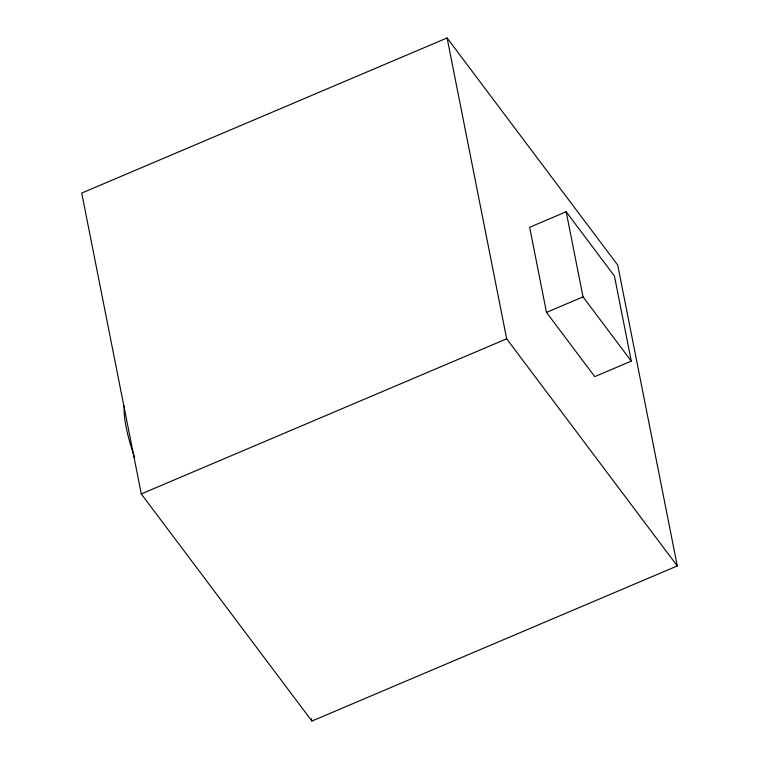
<?xml version="1.0" encoding="UTF-8"?>
<svg xmlns="http://www.w3.org/2000/svg" width="759" height="759" viewBox="0 0 759 759"><rect width="100%" height="100%" fill="white"/><g stroke="black" fill="none" stroke-linecap="round" stroke-linejoin="round"><path stroke-width="1.14" d="M447.098 37.95L81.716 193.061L141.288 493.929L311.902 721.05L677.284 565.939L617.712 265.071L447.098 37.95L506.67 338.818L677.284 565.939M566.176 211.761L529.64 227.273L546.489 312.376L594.743 376.616L631.289 361.104L614.429 276.001L566.176 211.761L583.026 296.864L631.289 361.104M546.489 312.376L583.026 296.864M141.288 493.929L506.67 338.818M311.446 718.726L311.902 721.05M134.647 457.611A81.526 18.548 67 0 1 124.305 405.961"/></g></svg>
